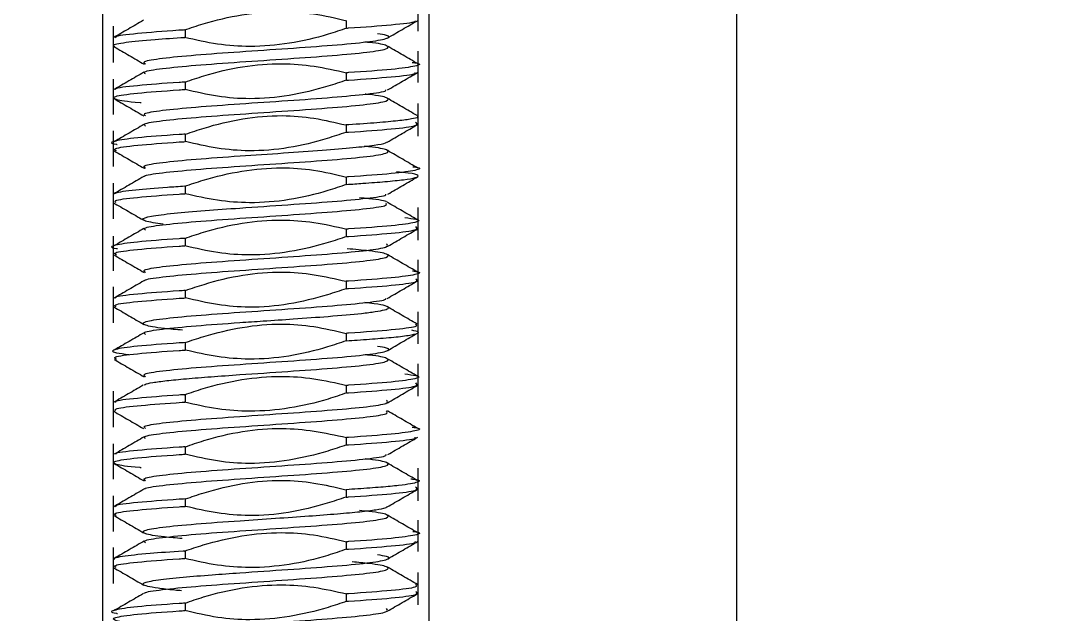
# Model space of a CAD drawing. Header units: millimetres. Extents: x 2 to 1187, y 2 to 839.
# Drawn here: x 168.01 to 170.488, y 436.486 to 437.91 of the extents above; entities that cross this region are included whole.
import ezdxf

# ---------------------------------------------------------------- set-up
doc = ezdxf.new("R2010")
doc.units = ezdxf.units.MM

msp = doc.modelspace()

# ---------------------------------------------------------------- hatches: boundary and pattern name
h = msp.add_hatch()
h.set_pattern_fill('ANSI31', color=256, scale=0.3)
h.paths.add_polyline_path([(600.3858, 723.2245), (600.3858, 724.6149), (599.1608, 724.6149, 0.414214), (598.8858, 724.3399), (598.8858, 719.8899, 0.414214), (599.1608, 719.6149), (600.3858, 719.6149), (600.3858, 721.0053, -0.444966)])
h.paths.add_polyline_path([(648.8858, 724.3399, 0.414214), (648.6108, 724.6149), (647.8858, 724.6149), (647.3858, 724.6149), (647.3858, 723.2245, -0.444966), (647.3858, 721.0053), (647.3858, 719.6149), (648.6108, 719.6149, 0.414214), (648.8858, 719.8899)])
h.paths.add_polyline_path([(648.8858, 681.5899, 0.414214), (648.6108, 681.8649), (647.3858, 681.8649), (647.3858, 680.4745, -0.444966), (647.3858, 678.2553), (647.3858, 676.8649), (648.6108, 676.8649, 0.414214), (648.8858, 677.1399)])
h.paths.add_polyline_path([(600.3858, 678.2553, -0.444966), (600.3858, 680.4745), (600.3858, 681.8649), (599.1608, 681.8649, 0.414214), (598.8858, 681.5899), (598.8858, 677.1399, 0.414214), (599.1608, 676.8649), (600.1358, 676.8649), (600.3858, 676.8649)])
h.paths.add_polyline_path([(204.0979, 197.9237, 0.414214), (203.8229, 198.1987), (203.0979, 198.1987), (202.5979, 198.1987), (202.5979, 196.8084, -0.212442), (203.0916, 195.6987, -0.212442), (202.5979, 194.5891), (202.5979, 193.1987), (203.8229, 193.1987, 0.414214), (204.0979, 193.4737)])
h.paths.add_polyline_path([(155.5979, 198.1987), (154.3729, 198.1987, 0.414214), (154.0979, 197.9237), (154.0979, 193.4737, 0.414214), (154.3729, 193.1987), (155.5979, 193.1987), (155.5979, 194.5891, -0.212442), (155.1041, 195.6987, -0.212442), (155.5979, 196.8084)])
h.paths.add_polyline_path([(155.5979, 154.0584), (155.5979, 155.4487), (154.3729, 155.4487, 0.414214), (154.0979, 155.1737), (154.0979, 150.7237, 0.414214), (154.3729, 150.4487), (155.3479, 150.4487), (155.5979, 150.4487), (155.5979, 151.8391, -0.444966)])
h.paths.add_polyline_path([(204.0979, 155.1737, 0.414214), (203.8229, 155.4487), (202.5979, 155.4487), (202.5979, 154.0584, -0.212442), (203.0916, 152.9487, -0.212442), (202.5979, 151.8391), (202.5979, 150.4487), (203.8229, 150.4487, 0.414214), (204.0979, 150.7237)])
h = msp.add_hatch()
h.set_pattern_fill('ANSI31', color=256, scale=0.3, angle=90)
h.paths.add_polyline_path([(159.0979, 197.9237, 0.414214), (158.8229, 198.1987), (157.5979, 198.1987), (157.5979, 196.8084, -0.212442), (158.0916, 195.6987, -0.212442), (157.5979, 194.5891), (157.5979, 193.1987), (158.8229, 193.1987, 0.414214), (159.0979, 193.4737)])
h.paths.add_polyline_path([(200.5979, 196.8084), (200.5979, 198.1987), (199.3729, 198.1987, 0.414214), (199.0979, 197.9237), (199.0979, 193.4737, 0.414214), (199.3729, 193.1987), (200.3479, 193.1987), (200.5979, 193.1987), (200.5979, 194.5891, -0.444966)])
h.paths.add_polyline_path([(157.5979, 154.0584), (157.5979, 155.4487), (158.8229, 155.4487), (159.0979, 155.4487), (159.0979, 150.4487), (158.8229, 150.4487), (157.5979, 150.4487), (157.5979, 151.8391, 0.444966)])
h.paths.add_polyline_path([(200.5979, 154.0584), (200.5979, 155.4487), (199.3729, 155.4487, 0.414214), (199.0979, 155.1737), (199.0979, 150.7237, 0.414214), (199.3729, 150.4487), (200.5979, 150.4487), (200.5979, 151.8391, -0.444966)])
h.paths.add_polyline_path([(603.8858, 724.3399, 0.414214), (603.6108, 724.6149), (602.3858, 724.6149), (602.3858, 723.2245, -0.444966), (602.3858, 721.0053), (602.3858, 719.6149), (603.6108, 719.6149, 0.414214), (603.8858, 719.8899)])
h.paths.add_polyline_path([(645.3858, 724.6149), (644.1608, 724.6149, 0.414214), (643.8858, 724.3399), (643.8858, 719.8899, 0.414214), (644.1608, 719.6149), (645.1358, 719.6149), (645.3858, 719.6149), (645.3858, 721.0053, -0.444966), (645.3858, 723.2245)])
h.paths.add_polyline_path([(645.3858, 680.4745), (645.3858, 681.8649), (644.1608, 681.8649, 0.414214), (643.8858, 681.5899), (643.8858, 677.1399, 0.414214), (644.1608, 676.8649), (645.3858, 676.8649), (645.3858, 678.2553, -0.444966)])
h.paths.add_polyline_path([(603.8858, 681.5899, 0.414214), (603.6108, 681.8649), (602.6358, 681.8649), (602.3858, 681.8649), (602.3858, 680.4745, -0.444966), (602.3858, 678.2553), (602.3858, 676.8649), (603.6108, 676.8649, 0.414214), (603.8858, 677.1399)])

# ---------------------------------------------------------------- linework, layer by layer
at = {"color": 7, "linetype": 'Continuous', "lineweight": 25}
for p, q in [((168.206, 440.6203), (168.206, 435.3766)), ((168.9898, 435.3766), (168.9898, 440.6203)), ((169.728, 435.3766), (169.728, 440.6266)), ((168.9638, 437.8852), (168.9638, 437.9621)), ((168.7914, 437.8925), (168.7914, 437.9104)), ((168.232, 437.8969), (168.232, 437.8102)), ((168.4044, 437.8882), (168.4044, 437.8704)), ((168.9638, 437.762), (168.9638, 437.8371)), ((168.7914, 437.7676), (168.7914, 437.7854)), ((168.232, 437.7699), (168.232, 437.6852)), ((168.4044, 437.7632), (168.4044, 437.7454)), ((168.9638, 437.6335), (168.9638, 437.7121)), ((168.7914, 437.6426), (168.7914, 437.6604)), ((168.232, 437.6459), (168.232, 437.5603)), ((168.4044, 437.6382), (168.4044, 437.6203)), ((168.7914, 437.5176), (168.7914, 437.5354)), ((168.232, 437.5209), (168.232, 437.4353)), ((168.4044, 437.5132), (168.4044, 437.4954)), ((168.9638, 437.3841), (168.9638, 437.4621)), ((168.7914, 437.3926), (168.7914, 437.4104)), ((168.232, 437.3936), (168.232, 437.3103)), ((168.4044, 437.3882), (168.4044, 437.3704)), ((168.9638, 437.2606), (168.9638, 437.3371)), ((168.7914, 437.2676), (168.7914, 437.2854)), ((168.232, 437.2723), (168.232, 437.1853)), ((168.4044, 437.2632), (168.4044, 437.2454)), ((168.9638, 437.1352), (168.9638, 437.2121)), ((168.7914, 437.1426), (168.7914, 437.1604)), ((168.4044, 437.1382), (168.4044, 437.1204)), ((168.9638, 437.0097), (168.9638, 437.0871)), ((168.232, 437.0214), (168.232, 436.9353)), ((168.4044, 437.0132), (168.4044, 436.9954)), ((168.7914, 437.0176), (168.7914, 437.0354)), ((168.232, 436.8953), (168.232, 436.8103)), ((168.4044, 436.8882), (168.4044, 436.8704)), ((168.7914, 436.8926), (168.7914, 436.9104)), ((168.9638, 436.7585), (168.9638, 436.8371)), ((168.232, 436.7705), (168.232, 436.6853)), ((168.7914, 436.7676), (168.7914, 436.7854)), ((168.4044, 436.7632), (168.4044, 436.7453)), ((168.9638, 436.6373), (168.9638, 436.7121)), ((168.232, 436.6464), (168.232, 436.5602)), ((168.7914, 436.6424), (168.7914, 436.6604)), ((168.4044, 436.6382), (168.4044, 436.6204)), ((168.9638, 436.5095), (168.9638, 436.5871)), ((168.7914, 436.5176), (168.7914, 436.5354)), ((168.4044, 436.5132), (168.4044, 436.4954))]:
    msp.add_line(p, q, dxfattribs=at)
at = {"color": 7, "linetype": 'Continuous', "lineweight": 18}
msp.add_circle((179.0979, 455.6266), 42.7508, dxfattribs=at)
at = {"color": 7, "linetype": 'Continuous', "lineweight": 25}
msp.add_arc((179.0979, 455.6266), 56.25, 154.83497, 352.33774, dxfattribs=at)
for points, knots in [([(168.4033, 437.8882), (168.4181, 437.8932), (168.4929, 437.9186), (168.5981, 437.9365), (168.7145, 437.9285), (168.766, 437.9166), (168.7924, 437.9104)], [0, 0, 0, 0, 0.118931, 0.598991, 0.795051, 1, 1, 1, 1]), ([(168.3045, 437.9113), (168.2925, 437.9043), (168.2685, 437.8904), (168.2445, 437.8765), (168.2324, 437.8695)], [0, 0, 0, 0, 0.499732, 1, 1, 1, 1]), ([(168.7917, 437.8926), (168.7933, 437.8927), (168.8351, 437.8953), (168.9038, 437.9007), (168.9574, 437.9065), (168.9563, 437.9097), (168.9561, 437.9104)], [0, 0, 0, 0, 0.016654, 0.455239, 0.893824, 1, 1, 1, 1]), ([(168.8899, 437.8687), (168.9019, 437.8756), (168.9259, 437.8896), (168.9499, 437.9035), (168.9619, 437.9104)], [0, 0, 0, 0, 0.499752, 1, 1, 1, 1]), ([(168.404, 437.8882), (168.3992, 437.8879), (168.3545, 437.885), (168.2853, 437.8794), (168.2347, 437.8735), (168.2379, 437.8702), (168.2386, 437.8695)], [0, 0, 0, 0, 0.049782, 0.469157, 0.888531, 1, 1, 1, 1]), ([(168.3098, 437.8061), (168.3068, 437.8082), (168.3004, 437.813), (168.3449, 437.8204), (168.4259, 437.8282), (168.5343, 437.836), (168.6522, 437.8439), (168.7617, 437.8517), (168.8468, 437.8595), (168.8919, 437.8673), (168.8988, 437.8738), (168.8745, 437.8777), (168.8664, 437.879)], [0, 0, 0, 0, 0.088786, 0.195976, 0.303166, 0.410357, 0.517566, 0.624774, 0.731982, 0.83919, 0.946397, 1, 1, 1, 1]), ([(168.7923, 437.8926), (168.7774, 437.8875), (168.7027, 437.8619), (168.5974, 437.8442), (168.4811, 437.8525), (168.4296, 437.8643), (168.4032, 437.8703)], [0, 0, 0, 0, 0.118957, 0.599322, 0.795141, 1, 1, 1, 1]), ([(168.236, 437.8478), (168.234, 437.8489), (168.2276, 437.8524), (168.255, 437.8583), (168.3203, 437.8648), (168.3791, 437.8687), (168.404, 437.8704)], [0, 0, 0, 0, 0.143041, 0.474327, 0.778427, 1, 1, 1, 1]), ([(168.3095, 437.7826), (168.3073, 437.7843), (168.3019, 437.7887), (168.3453, 437.7957), (168.426, 437.8035), (168.5345, 437.8113), (168.6523, 437.8192), (168.7619, 437.827), (168.8463, 437.8348), (168.8938, 437.8426), (168.8929, 437.8504), (168.8695, 437.8559), (168.8391, 437.8588), (168.836, 437.8591)], [0, 0, 0, 0, 0.0697876, 0.1718288, 0.27387, 0.3759111, 0.4779523, 0.5799934, 0.6820346, 0.7840757, 0.8861169, 0.9881581, 1, 1, 1, 1]), ([(168.2345, 437.8477), (168.2465, 437.8408), (168.2705, 437.8269), (168.2944, 437.813), (168.3064, 437.8061)], [0, 0, 0, 0, 0.500217, 1, 1, 1, 1]), ([(168.9634, 437.8068), (168.9514, 437.8137), (168.9275, 437.8276), (168.9036, 437.8415), (168.8916, 437.8485)], [0, 0, 0, 0, 0.50016, 1, 1, 1, 1]), ([(168.405, 437.7632), (168.4198, 437.7683), (168.4945, 437.794), (168.5998, 437.8122), (168.7151, 437.8027), (168.7658, 437.7912), (168.7915, 437.7854)], [0, 0, 0, 0, 0.119699, 0.603352, 0.798981, 1, 1, 1, 1]), ([(168.9497, 437.8104), (168.9526, 437.81), (168.974, 437.807), (168.9617, 437.8013), (168.9077, 437.7935), (168.835, 437.7882), (168.7931, 437.7855), (168.7915, 437.7854)], [0, 0, 0, 0, 0.048428, 0.361296, 0.674165, 0.987033, 1, 1, 1, 1]), ([(168.3054, 437.7866), (168.2935, 437.7796), (168.2696, 437.7658), (168.2457, 437.7519), (168.2338, 437.745)], [0, 0, 0, 0, 0.499883, 1, 1, 1, 1]), ([(168.7915, 437.7676), (168.7932, 437.7677), (168.8351, 437.7704), (168.9041, 437.7757), (168.9582, 437.7817), (168.9567, 437.7851), (168.9563, 437.786)], [0, 0, 0, 0, 0.017267, 0.442315, 0.867363, 1, 1, 1, 1]), ([(168.8905, 437.7443), (168.9024, 437.7513), (168.9263, 437.7651), (168.9503, 437.779), (168.9622, 437.7859)], [0, 0, 0, 0, 0.499801, 1, 1, 1, 1]), ([(168.4046, 437.7632), (168.3997, 437.7629), (168.3548, 437.76), (168.2858, 437.7545), (168.2354, 437.7487), (168.238, 437.7455), (168.2385, 437.745)], [0, 0, 0, 0, 0.052096, 0.480102, 0.908108, 1, 1, 1, 1]), ([(168.7917, 437.7676), (168.7769, 437.7626), (168.7021, 437.7377), (168.5972, 437.7185), (168.4815, 437.7272), (168.4306, 437.7393), (168.4048, 437.7454)], [0, 0, 0, 0, 0.11956, 0.601817, 0.798062, 1, 1, 1, 1]), ([(168.2989, 437.713), (168.2981, 437.7131), (168.2632, 437.7158), (168.2339, 437.721), (168.2278, 437.7288), (168.2829, 437.7366), (168.3548, 437.7422), (168.3997, 437.7451), (168.4045, 437.7454)], [0, 0, 0, 0, 0.005026, 0.246438, 0.48785, 0.729261, 0.970673, 1, 1, 1, 1]), ([(168.3095, 437.6821), (168.3072, 437.6839), (168.3017, 437.6883), (168.3452, 437.6954), (168.426, 437.7032), (168.5346, 437.711), (168.6521, 437.7188), (168.7624, 437.7266), (168.8443, 437.7345), (168.8875, 437.7404), (168.8864, 437.7437), (168.8862, 437.7444)], [0, 0, 0, 0, 0.088777, 0.214126, 0.339475, 0.464824, 0.590173, 0.715523, 0.840872, 0.966221, 1, 1, 1, 1]), ([(168.3094, 437.6577), (168.3073, 437.6594), (168.3021, 437.6637), (168.3454, 437.6707), (168.4262, 437.6785), (168.5348, 437.6863), (168.6525, 437.6942), (168.7622, 437.702), (168.8465, 437.7098), (168.8939, 437.7176), (168.8928, 437.7254), (168.8695, 437.7309), (168.8393, 437.7338), (168.8363, 437.7341)], [0, 0, 0, 0, 0.067954, 0.170285, 0.272616, 0.374948, 0.477266, 0.579584, 0.681902, 0.78422, 0.886537, 0.988854, 1, 1, 1, 1]), ([(168.2336, 437.7237), (168.2455, 437.7167), (168.2695, 437.7029), (168.2934, 437.6889), (168.3054, 437.682)], [0, 0, 0, 0, 0.5002805, 1, 1, 1, 1]), ([(168.961, 437.6828), (168.9491, 437.6897), (168.9252, 437.7036), (168.9013, 437.7175), (168.8893, 437.7245)], [0, 0, 0, 0, 0.500215, 1, 1, 1, 1]), ([(168.4053, 437.6383), (168.4201, 437.6432), (168.4949, 437.6683), (168.5997, 437.6879), (168.7146, 437.6779), (168.7649, 437.6662), (168.7903, 437.6603)], [0, 0, 0, 0, 0.1201288, 0.604897, 0.8004745, 1, 1, 1, 1]), ([(168.9615, 437.6827), (168.9628, 437.6814), (168.9655, 437.6787), (168.9496, 437.6745), (168.9172, 437.6701), (168.8664, 437.6655), (168.8199, 437.6622), (168.793, 437.6605), (168.791, 437.6603)], [0, 0, 0, 0, 0.178293, 0.366014, 0.562666, 0.768246, 0.982747, 1, 1, 1, 1]), ([(168.3059, 437.6616), (168.2939, 437.6546), (168.27, 437.6407), (168.2461, 437.6268), (168.2341, 437.6198)], [0, 0, 0, 0, 0.499693, 1, 1, 1, 1]), ([(168.791, 437.6426), (168.7929, 437.6427), (168.8351, 437.6454), (168.9063, 437.6508), (168.9675, 437.6586), (168.961, 437.6638), (168.9577, 437.6664)], [0, 0, 0, 0, 0.015629, 0.343753, 0.671877, 1, 1, 1, 1]), ([(168.8896, 437.619), (168.9016, 437.626), (168.9255, 437.6399), (168.9494, 437.6538), (168.9614, 437.6608)], [0, 0, 0, 0, 0.499722, 1, 1, 1, 1]), ([(168.4047, 437.6382), (168.3999, 437.6379), (168.3551, 437.635), (168.2817, 437.6295), (168.2326, 437.6217), (168.2215, 437.6164), (168.241, 437.6137), (168.2415, 437.6137)], [0, 0, 0, 0, 0.038244, 0.356221, 0.674198, 0.992175, 1, 1, 1, 1]), ([(168.7903, 437.6425), (168.7754, 437.6375), (168.7007, 437.6122), (168.5958, 437.593), (168.4809, 437.6031), (168.4307, 437.6146), (168.4054, 437.6204)], [0, 0, 0, 0, 0.12017, 0.605334, 0.800881, 1, 1, 1, 1]), ([(168.2396, 437.5979), (168.2365, 437.5998), (168.2292, 437.6044), (168.284, 437.6116), (168.355, 437.6172), (168.3999, 437.6201), (168.4047, 437.6204)], [0, 0, 0, 0, 0.263527, 0.6107573, 0.9579883, 1, 1, 1, 1]), ([(168.3097, 437.5562), (168.3069, 437.5584), (168.3007, 437.5631), (168.3452, 437.5704), (168.4263, 437.5782), (168.5314, 437.5858), (168.6391, 437.5929), (168.734, 437.5996), (168.8093, 437.6058), (168.8596, 437.6116), (168.8852, 437.616), (168.8875, 437.6185), (168.8881, 437.6191)], [0, 0, 0, 0, 0.100811, 0.224892, 0.348973, 0.473042, 0.585371, 0.691066, 0.790116, 0.88251, 0.968238, 1, 1, 1, 1]), ([(168.3086, 437.5365), (168.3083, 437.537), (168.3064, 437.54), (168.3467, 437.5457), (168.4255, 437.5535), (168.5346, 437.5614), (168.6522, 437.5691), (168.7619, 437.5768), (168.8464, 437.5846), (168.8938, 437.5924), (168.893, 437.6002), (168.8691, 437.6058), (168.8383, 437.6088), (168.8348, 437.6091)], [0, 0, 0, 0, 0.018468, 0.125984, 0.2335, 0.341017, 0.448525, 0.556047, 0.66357, 0.771095, 0.878621, 0.986148, 1, 1, 1, 1]), ([(168.2346, 437.5979), (168.2466, 437.591), (168.2705, 437.5771), (168.2944, 437.5632), (168.3063, 437.5563)], [0, 0, 0, 0, 0.500179, 1, 1, 1, 1]), ([(168.9626, 437.557), (168.9506, 437.5639), (168.9267, 437.5778), (168.9027, 437.5917), (168.8908, 437.5987)], [0, 0, 0, 0, 0.500273, 1, 1, 1, 1]), ([(168.4035, 437.5132), (168.4183, 437.5182), (168.4931, 437.5432), (168.5982, 437.5618), (168.7142, 437.5537), (168.7655, 437.5416), (168.7916, 437.5354)], [0, 0, 0, 0, 0.119202, 0.600079, 0.796406, 1, 1, 1, 1]), ([(168.9507, 437.5602), (168.9532, 437.5599), (168.9742, 437.557), (168.9617, 437.5514), (168.9079, 437.5436), (168.8351, 437.5382), (168.7932, 437.5355), (168.7915, 437.5354)], [0, 0, 0, 0, 0.042091, 0.357006, 0.671922, 0.986838, 1, 1, 1, 1]), ([(168.3052, 437.5366), (168.2932, 437.5296), (168.2693, 437.5157), (168.2454, 437.5019), (168.2334, 437.4949)], [0, 0, 0, 0, 0.499822, 1, 1, 1, 1]), ([(168.7914, 437.5176), (168.8049, 437.5185), (168.8393, 437.5208), (168.8879, 437.5246), (168.9324, 437.5291), (168.9615, 437.534), (168.9666, 437.5394), (168.951, 437.5441), (168.9219, 437.5471), (168.9117, 437.5481)], [0, 0, 0, 0, 0.087633, 0.222701, 0.371349, 0.533561, 0.709319, 0.898604, 1, 1, 1, 1]), ([(168.8909, 437.4943), (168.9028, 437.5013), (168.9267, 437.5151), (168.9506, 437.529), (168.9625, 437.5359)], [0, 0, 0, 0, 0.499897, 1, 1, 1, 1]), ([(168.404, 437.5132), (168.3897, 437.5122), (168.3434, 437.5092), (168.2782, 437.5037), (168.2394, 437.4985), (168.2361, 437.4955), (168.2355, 437.4949)], [0, 0, 0, 0, 0.155229, 0.502278, 0.902623, 1, 1, 1, 1]), ([(168.7914, 437.5176), (168.7766, 437.5125), (168.7019, 437.4867), (168.5966, 437.469), (168.4808, 437.4779), (168.4296, 437.4895), (168.4036, 437.4954)], [0, 0, 0, 0, 0.119328, 0.601494, 0.79705, 1, 1, 1, 1]), ([(168.2394, 437.474), (168.237, 437.4756), (168.2308, 437.4798), (168.2841, 437.4866), (168.3546, 437.4922), (168.3994, 437.4951), (168.4041, 437.4954)], [0, 0, 0, 0, 0.2266669, 0.5917348, 0.9568032, 1, 1, 1, 1]), ([(168.352, 437.4225), (168.3435, 437.4236), (168.3242, 437.426), (168.3081, 437.4298), (168.2995, 437.435), (168.3166, 437.4412), (168.372, 437.4483), (168.4484, 437.4548), (168.5433, 437.4616), (168.6522, 437.4689), (168.7625, 437.4767), (168.8443, 437.4845), (168.8875, 437.4904), (168.8865, 437.4937), (168.8862, 437.4944)], [0, 0, 0, 0, 0.045516, 0.102758, 0.158225, 0.263361, 0.361483, 0.452576, 0.536624, 0.645251, 0.753891, 0.862531, 0.97117, 1, 1, 1, 1]), ([(168.8874, 437.4748), (168.8875, 437.475), (168.8886, 437.4778), (168.8657, 437.4813), (168.8306, 437.4847), (168.8229, 437.4854)], [0, 0, 0, 0, 0.05823, 0.794063, 1, 1, 1, 1]), ([(168.2321, 437.474), (168.2441, 437.4671), (168.2681, 437.4532), (168.292, 437.4393), (168.304, 437.4323)], [0, 0, 0, 0, 0.5001856, 1, 1, 1, 1]), ([(168.3094, 437.4079), (168.3074, 437.4096), (168.3023, 437.4138), (168.3453, 437.4207), (168.4259, 437.4285), (168.5345, 437.4363), (168.6521, 437.4442), (168.7621, 437.452), (168.845, 437.4598), (168.8902, 437.4664), (168.8876, 437.4704), (168.8867, 437.4718)], [0, 0, 0, 0, 0.077887, 0.200174, 0.322462, 0.444749, 0.567036, 0.689324, 0.811611, 0.933899, 1, 1, 1, 1]), ([(168.9614, 437.4331), (168.9494, 437.44), (168.9254, 437.4539), (168.9015, 437.4678), (168.8895, 437.4747)], [0, 0, 0, 0, 0.500208, 1, 1, 1, 1]), ([(168.9316, 437.4381), (168.9416, 437.4368), (168.9718, 437.4329), (168.9631, 437.4263), (168.9073, 437.4185), (168.8351, 437.4132), (168.7933, 437.4105), (168.7918, 437.4104)], [0, 0, 0, 0, 0.141317, 0.423951, 0.706585, 0.989219, 1, 1, 1, 1]), ([(168.3058, 437.412), (168.2939, 437.4051), (168.2699, 437.3911), (168.2459, 437.3772), (168.2339, 437.3703)], [0, 0, 0, 0, 0.499771, 1, 1, 1, 1]), ([(168.4041, 437.3882), (168.4189, 437.3933), (168.4936, 437.419), (168.599, 437.4367), (168.7149, 437.428), (168.7662, 437.4164), (168.7924, 437.4104)], [0, 0, 0, 0, 0.119191, 0.600759, 0.796333, 1, 1, 1, 1]), ([(168.7918, 437.3926), (168.7933, 437.3927), (168.8351, 437.3954), (168.9061, 437.4007), (168.9674, 437.4085), (168.961, 437.4137), (168.9578, 437.4163)], [0, 0, 0, 0, 0.012433, 0.341622, 0.670811, 1, 1, 1, 1]), ([(168.891, 437.3694), (168.903, 437.3764), (168.927, 437.3903), (168.9511, 437.4042), (168.9631, 437.4112)], [0, 0, 0, 0, 0.499686, 1, 1, 1, 1]), ([(168.4043, 437.3882), (168.3995, 437.3879), (168.3547, 437.385), (168.2815, 437.3795), (168.2325, 437.3717), (168.2216, 437.3664), (168.2414, 437.3637), (168.242, 437.3636)], [0, 0, 0, 0, 0.038149, 0.355416, 0.672682, 0.989949, 1, 1, 1, 1]), ([(168.7925, 437.3926), (168.7776, 437.3876), (168.7028, 437.3625), (168.5977, 437.3441), (168.4815, 437.3521), (168.4301, 437.3642), (168.4039, 437.3703)], [0, 0, 0, 0, 0.119085, 0.599546, 0.795851, 1, 1, 1, 1]), ([(168.2396, 437.348), (168.2366, 437.35), (168.2294, 437.3545), (168.2838, 437.3616), (168.3546, 437.3672), (168.3994, 437.3701), (168.4042, 437.3704)], [0, 0, 0, 0, 0.2587229, 0.6084062, 0.9580894, 1, 1, 1, 1]), ([(168.3097, 437.3064), (168.3069, 437.3084), (168.3008, 437.3131), (168.345, 437.3204), (168.4259, 437.3282), (168.5344, 437.336), (168.6521, 437.3438), (168.7619, 437.3516), (168.8459, 437.3595), (168.8952, 437.3673), (168.8901, 437.3725), (168.8875, 437.3751)], [0, 0, 0, 0, 0.090373, 0.204077, 0.31778, 0.431483, 0.545187, 0.65889, 0.772593, 0.886297, 1, 1, 1, 1]), ([(168.3087, 437.2863), (168.3083, 437.2868), (168.3062, 437.29), (168.3467, 437.2957), (168.4258, 437.3035), (168.5348, 437.3113), (168.6524, 437.3192), (168.762, 437.327), (168.8465, 437.3348), (168.8935, 437.3426), (168.8943, 437.3504), (168.8592, 437.3573), (168.8119, 437.3616), (168.7933, 437.3633)], [0, 0, 0, 0, 0.021371, 0.122801, 0.224232, 0.325663, 0.427094, 0.528524, 0.629955, 0.731386, 0.832817, 0.934247, 1, 1, 1, 1]), ([(168.2344, 437.348), (168.2464, 437.3411), (168.2704, 437.3272), (168.2943, 437.3133), (168.3063, 437.3063)], [0, 0, 0, 0, 0.500294, 1, 1, 1, 1]), ([(168.9624, 437.3071), (168.9504, 437.3141), (168.9265, 437.328), (168.9026, 437.3419), (168.8906, 437.3489)], [0, 0, 0, 0, 0.500221, 1, 1, 1, 1]), ([(168.9499, 437.3103), (168.9527, 437.3099), (168.9741, 437.3069), (168.9617, 437.3013), (168.9079, 437.2935), (168.8351, 437.2882), (168.793, 437.2855), (168.7911, 437.2854)], [0, 0, 0, 0, 0.046645, 0.359657, 0.672669, 0.985681, 1, 1, 1, 1]), ([(168.3053, 437.2863), (168.2934, 437.2793), (168.2695, 437.2654), (168.2457, 437.2516), (168.2337, 437.2446)], [0, 0, 0, 0, 0.499834, 1, 1, 1, 1]), ([(168.4055, 437.2633), (168.4203, 437.2683), (168.4951, 437.2937), (168.6001, 437.3127), (168.7149, 437.3026), (168.7652, 437.2911), (168.7906, 437.2853)], [0, 0, 0, 0, 0.12013, 0.605232, 0.800828, 1, 1, 1, 1]), ([(168.7912, 437.2675), (168.793, 437.2677), (168.8351, 437.2704), (168.9062, 437.2757), (168.9674, 437.2835), (168.961, 437.2887), (168.9578, 437.2913)], [0, 0, 0, 0, 0.014806, 0.343204, 0.671602, 1, 1, 1, 1]), ([(168.8895, 437.244), (168.9014, 437.2509), (168.9253, 437.2648), (168.9492, 437.2787), (168.9611, 437.2856)], [0, 0, 0, 0, 0.499821, 1, 1, 1, 1]), ([(168.4048, 437.2632), (168.3999, 437.2629), (168.3549, 437.26), (168.2857, 437.2545), (168.235, 437.2486), (168.238, 437.2453), (168.2386, 437.2446)], [0, 0, 0, 0, 0.051282, 0.4713476, 0.8914132, 1, 1, 1, 1]), ([(168.7907, 437.2675), (168.7759, 437.2625), (168.701, 437.2375), (168.5963, 437.2179), (168.4813, 437.2277), (168.4309, 437.2395), (168.4055, 437.2454)], [0, 0, 0, 0, 0.1200596, 0.604472, 0.8001624, 1, 1, 1, 1]), ([(168.2394, 437.2236), (168.2368, 437.2254), (168.2303, 437.2297), (168.2842, 437.2366), (168.3549, 437.2422), (168.3999, 437.2451), (168.4048, 437.2454)], [0, 0, 0, 0, 0.239153, 0.597681, 0.956209, 1, 1, 1, 1]), ([(168.398, 437.1679), (168.3829, 437.1693), (168.3387, 437.1732), (168.3035, 437.1798), (168.3005, 437.1876), (168.3444, 437.1954), (168.4264, 437.2032), (168.5346, 437.211), (168.6523, 437.2188), (168.7626, 437.2266), (168.8442, 437.2345), (168.887, 437.2402), (168.8863, 437.2434), (168.8862, 437.244)], [0, 0, 0, 0, 0.053024, 0.155749, 0.258475, 0.361201, 0.463927, 0.566653, 0.669379, 0.772105, 0.874831, 0.977556, 1, 1, 1, 1]), ([(168.2337, 437.2237), (168.2457, 437.2167), (168.2696, 437.2028), (168.2935, 437.1889), (168.3054, 437.182)], [0, 0, 0, 0, 0.500198, 1, 1, 1, 1]), ([(168.3094, 437.1578), (168.3074, 437.1595), (168.3023, 437.1638), (168.3454, 437.1707), (168.426, 437.1785), (168.5162, 437.185), (168.5972, 437.1905), (168.6704, 437.1954), (168.755, 437.2015), (168.821, 437.2073), (168.8629, 437.2125), (168.8857, 437.2169), (168.8953, 437.2215), (168.887, 437.2264), (168.8672, 437.2306), (168.8436, 437.2332), (168.8359, 437.2341)], [0, 0, 0, 0, 0.066119, 0.16845, 0.270781, 0.373055, 0.422806, 0.487655, 0.567548, 0.662417, 0.715717, 0.772794, 0.833643, 0.898263, 0.966649, 1, 1, 1, 1]), ([(168.961, 437.1827), (168.9491, 437.1897), (168.9252, 437.2035), (168.9013, 437.2174), (168.8894, 437.2244)], [0, 0, 0, 0, 0.500202, 1, 1, 1, 1]), ([(168.306, 437.1618), (168.294, 437.1548), (168.2701, 437.1409), (168.2461, 437.127), (168.2341, 437.12)], [0, 0, 0, 0, 0.499684, 1, 1, 1, 1]), ([(168.4043, 437.1382), (168.4192, 437.1432), (168.494, 437.1681), (168.5989, 437.1875), (168.7143, 437.1784), (168.7651, 437.1664), (168.7907, 437.1604)], [0, 0, 0, 0, 0.119704, 0.60255, 0.798709, 1, 1, 1, 1]), ([(168.7911, 437.1425), (168.8001, 437.1431), (168.8302, 437.1451), (168.8772, 437.1486), (168.9255, 437.1531), (168.9578, 437.1582), (168.9695, 437.1631), (168.9551, 437.1664), (168.9487, 437.1678)], [0, 0, 0, 0, 0.0695272, 0.2328888, 0.4137648, 0.6121329, 0.8279681, 1, 1, 1, 1]), ([(168.9573, 437.1827), (168.9597, 437.1806), (168.9649, 437.1759), (168.906, 437.1686), (168.8351, 437.1632), (168.793, 437.1605), (168.7912, 437.1604)], [0, 0, 0, 0, 0.2846794, 0.634344, 0.9840089, 1, 1, 1, 1]), ([(168.8902, 437.1192), (168.9022, 437.1261), (168.9261, 437.1401), (168.9501, 437.154), (168.962, 437.1609)], [0, 0, 0, 0, 0.499761, 1, 1, 1, 1]), ([(168.4043, 437.1382), (168.3996, 437.1379), (168.3548, 437.135), (168.2822, 437.1295), (168.2303, 437.1217), (168.2257, 437.1151), (168.2584, 437.1112), (168.2696, 437.1098)], [0, 0, 0, 0, 0.032709, 0.30754, 0.582371, 0.857204, 1, 1, 1, 1]), ([(168.7906, 437.1425), (168.7758, 437.1375), (168.7011, 437.1118), (168.5959, 437.0935), (168.4807, 437.1032), (168.4301, 437.1146), (168.4045, 437.1204)], [0, 0, 0, 0, 0.1198364, 0.6039947, 0.7996589, 1, 1, 1, 1]), ([(168.2397, 437.0978), (168.2364, 437.0998), (168.229, 437.1044), (168.2838, 437.1116), (168.3548, 437.1171), (168.3996, 437.12), (168.4044, 437.1204)], [0, 0, 0, 0, 0.266449, 0.612533, 0.958618, 1, 1, 1, 1]), ([(168.3097, 437.0563), (168.3068, 437.0584), (168.3005, 437.0632), (168.3451, 437.0705), (168.4262, 437.0783), (168.5347, 437.086), (168.6525, 437.0938), (168.762, 437.1016), (168.847, 437.1095), (168.8919, 437.1173), (168.8988, 437.1238), (168.8744, 437.1277), (168.8662, 437.129)], [0, 0, 0, 0, 0.088793, 0.196004, 0.303214, 0.410408, 0.517606, 0.624805, 0.732004, 0.839202, 0.946401, 1, 1, 1, 1]), ([(168.2343, 437.0978), (168.2463, 437.0909), (168.2702, 437.077), (168.2942, 437.0631), (168.3062, 437.0561)], [0, 0, 0, 0, 0.500211, 1, 1, 1, 1]), ([(168.3061, 437.0359), (168.3065, 437.0366), (168.308, 437.0388), (168.3257, 437.0424), (168.3586, 437.047), (168.4063, 437.0516), (168.4661, 437.0564), (168.5484, 437.0623), (168.6521, 437.0691), (168.7617, 437.0769), (168.8462, 437.0848), (168.8938, 437.0926), (168.8929, 437.1004), (168.8696, 437.1059), (168.8393, 437.1088), (168.8363, 437.1091)], [0, 0, 0, 0, 0.028486, 0.088687, 0.15079, 0.214794, 0.280697, 0.348501, 0.455072, 0.561662, 0.668252, 0.774842, 0.881432, 0.988022, 1, 1, 1, 1]), ([(168.9632, 437.0569), (168.9512, 437.0639), (168.9272, 437.0778), (168.9032, 437.0917), (168.8912, 437.0987)], [0, 0, 0, 0, 0.500305, 1, 1, 1, 1]), ([(168.9315, 437.0631), (168.9416, 437.0618), (168.9718, 437.0579), (168.9632, 437.0514), (168.9073, 437.0436), (168.8351, 437.0383), (168.7933, 437.0356), (168.7918, 437.0355)], [0, 0, 0, 0, 0.141339, 0.424018, 0.706698, 0.989379, 1, 1, 1, 1]), ([(168.3041, 437.036), (168.2921, 437.0291), (168.2682, 437.0152), (168.2442, 437.0013), (168.2322, 436.9944)], [0, 0, 0, 0, 0.49983, 1, 1, 1, 1]), ([(168.4034, 437.0132), (168.4182, 437.0182), (168.4929, 437.0437), (168.5982, 437.0615), (168.7145, 437.0534), (168.7661, 437.0415), (168.7925, 437.0354)], [0, 0, 0, 0, 0.118929, 0.59905, 0.795025, 1, 1, 1, 1]), ([(168.7918, 437.0176), (168.7933, 437.0177), (168.835, 437.0204), (168.9061, 437.0257), (168.9674, 437.0335), (168.961, 437.0387), (168.9578, 437.0413)], [0, 0, 0, 0, 0.0123778, 0.3415847, 0.6707921, 1, 1, 1, 1]), ([(168.404, 437.0132), (168.3992, 437.0129), (168.3545, 437.01), (168.2852, 437.0044), (168.2345, 436.9985), (168.2379, 436.9951), (168.2386, 436.9944)], [0, 0, 0, 0, 0.049395, 0.46487, 0.880343, 1, 1, 1, 1]), ([(168.7924, 437.0176), (168.7775, 437.0125), (168.7028, 436.987), (168.5975, 436.9693), (168.4812, 436.9774), (168.4296, 436.9893), (168.4033, 436.9953)], [0, 0, 0, 0, 0.118936, 0.599142, 0.795049, 1, 1, 1, 1]), ([(168.8899, 436.9937), (168.9019, 437.0006), (168.9258, 437.0145), (168.9498, 437.0284), (168.9617, 437.0353)], [0, 0, 0, 0, 0.499829, 1, 1, 1, 1]), ([(168.2375, 436.9737), (168.2362, 436.9757), (168.2332, 436.9804), (168.2924, 436.9875), (168.3611, 436.9926), (168.4017, 436.9952), (168.404, 436.9954)], [0, 0, 0, 0, 0.287161, 0.636759, 0.979995, 1, 1, 1, 1]), ([(168.3095, 436.932), (168.3072, 436.9338), (168.3016, 436.9383), (168.3451, 436.9454), (168.4258, 436.9532), (168.5343, 436.961), (168.6521, 436.9689), (168.7619, 436.9767), (168.8459, 436.9845), (168.8953, 436.9923), (168.8901, 436.9975), (168.8875, 437.0001)], [0, 0, 0, 0, 0.081317, 0.196142, 0.310967, 0.425792, 0.540635, 0.655477, 0.770318, 0.885159, 1, 1, 1, 1]), ([(168.2328, 436.9736), (168.2448, 436.9667), (168.2688, 436.9528), (168.2927, 436.9389), (168.3047, 436.932)], [0, 0, 0, 0, 0.500194, 1, 1, 1, 1]), ([(168.3093, 436.9081), (168.3075, 436.9097), (168.3026, 436.9139), (168.3454, 436.9207), (168.426, 436.9285), (168.5346, 436.9363), (168.6522, 436.9442), (168.7621, 436.952), (168.8457, 436.9598), (168.8937, 436.9672), (168.8893, 436.9721), (168.8873, 436.9743)], [0, 0, 0, 0, 0.072837, 0.190829, 0.308822, 0.426814, 0.544806, 0.662799, 0.780791, 0.898784, 1, 1, 1, 1]), ([(168.9622, 436.9326), (168.9502, 436.9396), (168.9263, 436.9534), (168.9024, 436.9673), (168.8905, 436.9742)], [0, 0, 0, 0, 0.50012, 1, 1, 1, 1]), ([(168.4051, 436.8882), (168.4199, 436.8933), (168.4946, 436.919), (168.5999, 436.9372), (168.7151, 436.9276), (168.7658, 436.9162), (168.7914, 436.9104)], [0, 0, 0, 0, 0.119778, 0.603725, 0.799376, 1, 1, 1, 1]), ([(168.9496, 436.9354), (168.9525, 436.935), (168.974, 436.932), (168.9617, 436.9263), (168.9078, 436.9185), (168.835, 436.9132), (168.7931, 436.9105), (168.7914, 436.9104)], [0, 0, 0, 0, 0.048861, 0.361521, 0.674182, 0.986842, 1, 1, 1, 1]), ([(168.3064, 436.9121), (168.2944, 436.9051), (168.2705, 436.8912), (168.2466, 436.8773), (168.2346, 436.8704)], [0, 0, 0, 0, 0.499804, 1, 1, 1, 1]), ([(168.4046, 436.8882), (168.3997, 436.8879), (168.3548, 436.885), (168.2861, 436.8795), (168.2359, 436.8738), (168.2381, 436.8708), (168.2384, 436.8704)], [0, 0, 0, 0, 0.05338, 0.491406, 0.929432, 1, 1, 1, 1]), ([(168.7916, 436.8926), (168.7767, 436.8876), (168.7019, 436.8627), (168.597, 436.8434), (168.4815, 436.8523), (168.4307, 436.8643), (168.405, 436.8704)], [0, 0, 0, 0, 0.119642, 0.602231, 0.798433, 1, 1, 1, 1]), ([(168.7915, 436.8926), (168.7932, 436.8927), (168.8351, 436.8954), (168.9044, 436.9007), (168.9588, 436.9068), (168.9569, 436.9104), (168.9564, 436.9113)], [0, 0, 0, 0, 0.017192, 0.434029, 0.850867, 1, 1, 1, 1]), ([(168.8909, 436.8696), (168.9028, 436.8765), (168.9268, 436.8905), (168.9508, 436.9044), (168.9628, 436.9113)], [0, 0, 0, 0, 0.499701, 1, 1, 1, 1]), ([(168.2989, 436.838), (168.2981, 436.8381), (168.2632, 436.8408), (168.2339, 436.846), (168.2278, 436.8538), (168.2829, 436.8616), (168.3548, 436.8672), (168.3997, 436.8701), (168.4046, 436.8704)], [0, 0, 0, 0, 0.005092, 0.246477, 0.487862, 0.729247, 0.970632, 1, 1, 1, 1]), ([(168.3096, 436.8066), (168.307, 436.8086), (168.3012, 436.8132), (168.3451, 436.8204), (168.426, 436.8282), (168.5346, 436.836), (168.6521, 436.8438), (168.7624, 436.8516), (168.8444, 436.8595), (168.8879, 436.8655), (168.8866, 436.8689), (168.8863, 436.8697)], [0, 0, 0, 0, 0.094248, 0.218162, 0.342076, 0.465989, 0.589903, 0.713817, 0.837731, 0.961644, 1, 1, 1, 1]), ([(168.2342, 436.8483), (168.2462, 436.8414), (168.2701, 436.8275), (168.2941, 436.8135), (168.306, 436.8066)], [0, 0, 0, 0, 0.5003089, 1, 1, 1, 1]), ([(168.3087, 436.7862), (168.3083, 436.7868), (168.3062, 436.7899), (168.3467, 436.7957), (168.4258, 436.8035), (168.5349, 436.8113), (168.6525, 436.8192), (168.7622, 436.827), (168.8465, 436.8348), (168.8939, 436.8426), (168.8928, 436.8504), (168.8695, 436.8559), (168.8393, 436.8588), (168.8363, 436.8591)], [0, 0, 0, 0, 0.022603, 0.129917, 0.237231, 0.344546, 0.451846, 0.559146, 0.666445, 0.773744, 0.881043, 0.988341, 1, 1, 1, 1]), ([(168.9616, 436.8074), (168.9496, 436.8144), (168.9257, 436.8283), (168.9018, 436.8422), (168.8898, 436.8492)], [0, 0, 0, 0, 0.500273, 1, 1, 1, 1]), ([(168.4052, 436.7633), (168.42, 436.7682), (168.4948, 436.7933), (168.5996, 436.8129), (168.7146, 436.803), (168.7649, 436.7913), (168.7903, 436.7853)], [0, 0, 0, 0, 0.120093, 0.604673, 0.800305, 1, 1, 1, 1]), ([(168.9464, 436.8114), (168.9477, 436.8113), (168.9702, 436.8085), (168.9672, 436.8032), (168.9331, 436.7966), (168.8754, 436.7912), (168.8307, 436.7879), (168.8003, 436.7859), (168.791, 436.7853)], [0, 0, 0, 0, 0.0182115, 0.3124799, 0.6158567, 0.7717644, 0.9299816, 1, 1, 1, 1]), ([(168.791, 436.7676), (168.7929, 436.7677), (168.8351, 436.7704), (168.9064, 436.7758), (168.9675, 436.7836), (168.961, 436.7888), (168.9577, 436.7914)], [0, 0, 0, 0, 0.015656, 0.343772, 0.671886, 1, 1, 1, 1]), ([(168.3054, 436.7863), (168.2935, 436.7794), (168.2695, 436.7654), (168.2456, 436.7516), (168.2337, 436.7446)], [0, 0, 0, 0, 0.499749, 1, 1, 1, 1]), ([(168.7903, 436.7675), (168.7754, 436.7625), (168.7007, 436.7372), (168.5957, 436.718), (168.4809, 436.7281), (168.4306, 436.7396), (168.4053, 436.7454)], [0, 0, 0, 0, 0.120151, 0.605293, 0.800866, 1, 1, 1, 1]), ([(168.8894, 436.7439), (168.9013, 436.7508), (168.9252, 436.7647), (168.9491, 436.7786), (168.961, 436.7855)], [0, 0, 0, 0, 0.499801, 1, 1, 1, 1]), ([(168.2395, 436.7235), (168.2368, 436.7252), (168.2302, 436.7296), (168.2842, 436.7366), (168.355, 436.7422), (168.3999, 436.7451), (168.4047, 436.7454)], [0, 0, 0, 0, 0.2423049, 0.5995749, 0.9568458, 1, 1, 1, 1]), ([(168.4046, 436.7632), (168.3998, 436.7629), (168.3549, 436.76), (168.2857, 436.7545), (168.2349, 436.7486), (168.238, 436.7453), (168.2386, 436.7446)], [0, 0, 0, 0, 0.050352, 0.469897, 0.889444, 1, 1, 1, 1]), ([(168.3977, 436.668), (168.3827, 436.6693), (168.3386, 436.6732), (168.3035, 436.6798), (168.3005, 436.6876), (168.3444, 436.6954), (168.4264, 436.7032), (168.5255, 436.7104), (168.6205, 436.7167), (168.7012, 436.7222), (168.7707, 436.7275), (168.8258, 436.7325), (168.8638, 436.7373), (168.8846, 436.7411), (168.8875, 436.7433), (168.8884, 436.744)], [0, 0, 0, 0, 0.052568, 0.155167, 0.257766, 0.360365, 0.462964, 0.56555, 0.641669, 0.714519, 0.784097, 0.850399, 0.913425, 0.97317, 1, 1, 1, 1]), ([(168.2335, 436.7236), (168.2454, 436.7166), (168.2693, 436.7028), (168.2932, 436.6889), (168.3051, 436.682)], [0, 0, 0, 0, 0.5001165, 1, 1, 1, 1]), ([(168.3093, 436.6582), (168.3075, 436.6598), (168.3027, 436.6639), (168.3453, 436.6707), (168.4258, 436.6785), (168.5344, 436.6864), (168.6522, 436.6941), (168.7619, 436.7018), (168.8464, 436.7096), (168.8937, 436.7174), (168.8935, 436.7253), (168.8662, 436.7312), (168.8306, 436.7346), (168.8229, 436.7353)], [0, 0, 0, 0, 0.0606532, 0.1618885, 0.2631238, 0.3643592, 0.465571, 0.5668174, 0.6680649, 0.7693136, 0.8705634, 0.9718143, 1, 1, 1, 1]), ([(168.9616, 436.6826), (168.9497, 436.6895), (168.9258, 436.7034), (168.9019, 436.7173), (168.89, 436.7242)], [0, 0, 0, 0, 0.500176, 1, 1, 1, 1]), ([(168.4034, 436.6382), (168.4182, 436.6432), (168.493, 436.6683), (168.5981, 436.6867), (168.7142, 436.6787), (168.7656, 436.6666), (168.7917, 436.6604)], [0, 0, 0, 0, 0.119133, 0.599763, 0.796082, 1, 1, 1, 1]), ([(168.9507, 436.6853), (168.9532, 436.6849), (168.9742, 436.682), (168.9617, 436.6764), (168.9078, 436.6686), (168.8351, 436.6632), (168.7932, 436.6605), (168.7915, 436.6604)], [0, 0, 0, 0, 0.042519, 0.357383, 0.672248, 0.987114, 1, 1, 1, 1]), ([(168.3065, 436.6622), (168.2946, 436.6553), (168.2706, 436.6414), (168.2467, 436.6275), (168.2347, 436.6205)], [0, 0, 0, 0, 0.499749, 1, 1, 1, 1]), ([(168.7916, 436.6426), (168.7767, 436.6375), (168.702, 436.6117), (168.5967, 436.594), (168.4808, 436.6028), (168.4296, 436.6144), (168.4035, 436.6204)], [0, 0, 0, 0, 0.1192491, 0.6010765, 0.7966383, 1, 1, 1, 1]), ([(168.7915, 436.6424), (168.7932, 436.6425), (168.8351, 436.6452), (168.9045, 436.6505), (168.959, 436.6567), (168.957, 436.6603), (168.9564, 436.6612)], [0, 0, 0, 0, 0.017222, 0.431689, 0.84616, 1, 1, 1, 1]), ([(168.8915, 436.6198), (168.9034, 436.6267), (168.9274, 436.6406), (168.9513, 436.6545), (168.9633, 436.6615)], [0, 0, 0, 0, 0.499815, 1, 1, 1, 1]), ([(168.2395, 436.5984), (168.2367, 436.6002), (168.2299, 436.6046), (168.2839, 436.6116), (168.3546, 436.6172), (168.3993, 436.6201), (168.404, 436.6204)], [0, 0, 0, 0, 0.246763, 0.602356, 0.957949, 1, 1, 1, 1]), ([(168.404, 436.6382), (168.4025, 436.6381), (168.3715, 436.6361), (168.3101, 436.6317), (168.2575, 436.6261), (168.2339, 436.6214), (168.234, 436.619), (168.234, 436.618)], [0, 0, 0, 0, 0.014483, 0.297805, 0.650276, 0.853366, 1, 1, 1, 1]), ([(168.3961, 436.5429), (168.3906, 436.5433), (168.3673, 436.5454), (168.3387, 436.5489), (168.3128, 436.5533), (168.3021, 436.5576), (168.3047, 436.5628), (168.3331, 436.5688), (168.3938, 436.5753), (168.4639, 436.5809), (168.5494, 436.587), (168.6524, 436.5939), (168.7618, 436.6017), (168.8469, 436.6095), (168.8919, 436.6173), (168.8988, 436.6238), (168.8744, 436.6277), (168.8663, 436.629)], [0, 0, 0, 0, 0.0167718, 0.0710385, 0.1228056, 0.1720714, 0.2188346, 0.3044797, 0.3802131, 0.4459995, 0.5018081, 0.5923734, 0.6829577, 0.7735416, 0.8641252, 0.9547085, 1, 1, 1, 1]), ([(168.2329, 436.5984), (168.2449, 436.5915), (168.2689, 436.5776), (168.293, 436.5636), (168.305, 436.5567)], [0, 0, 0, 0, 0.500269, 1, 1, 1, 1]), ([(168.3087, 436.5361), (168.3082, 436.5367), (168.306, 436.5399), (168.3465, 436.5457), (168.4256, 436.5535), (168.5345, 436.5613), (168.6522, 436.5692), (168.7618, 436.577), (168.8463, 436.5848), (168.8935, 436.5926), (168.894, 436.6004), (168.8621, 436.6069), (168.8195, 436.6108), (168.8053, 436.6121)], [0, 0, 0, 0, 0.023794, 0.126553, 0.229311, 0.33207, 0.434828, 0.537587, 0.640345, 0.743104, 0.845862, 0.948621, 1, 1, 1, 1]), ([(168.9625, 436.5576), (168.9505, 436.5645), (168.9265, 436.5784), (168.9024, 436.5924), (168.8904, 436.5993)], [0, 0, 0, 0, 0.500269, 1, 1, 1, 1]), ([(168.4043, 436.5132), (168.4191, 436.5183), (168.4938, 436.544), (168.5991, 436.5618), (168.715, 436.5529), (168.7662, 436.5413), (168.7923, 436.5354)], [0, 0, 0, 0, 0.119266, 0.601166, 0.796726, 1, 1, 1, 1]), ([(168.9574, 436.5576), (168.9596, 436.5555), (168.9646, 436.5508), (168.9057, 436.5435), (168.8351, 436.5382), (168.7933, 436.5355), (168.7917, 436.5354)], [0, 0, 0, 0, 0.281843, 0.634135, 0.986427, 1, 1, 1, 1]), ([(168.7918, 436.5176), (168.7933, 436.5177), (168.8351, 436.5204), (168.9061, 436.5257), (168.9674, 436.5335), (168.961, 436.5387), (168.9578, 436.5413)], [0, 0, 0, 0, 0.0125213, 0.3416809, 0.6708404, 1, 1, 1, 1]), ([(168.3044, 436.5361), (168.2925, 436.5292), (168.2685, 436.5152), (168.2446, 436.5013), (168.2326, 436.4944)], [0, 0, 0, 0, 0.499799, 1, 1, 1, 1]), ([(168.7924, 436.5176), (168.7776, 436.5126), (168.7027, 436.4875), (168.5977, 436.469), (168.4816, 436.4771), (168.4302, 436.4892), (168.4041, 436.4954)], [0, 0, 0, 0, 0.119148, 0.599828, 0.796151, 1, 1, 1, 1]), ([(168.8893, 436.4936), (168.9013, 436.5005), (168.9253, 436.5144), (168.9493, 436.5283), (168.9613, 436.5353)], [0, 0, 0, 0, 0.499728, 1, 1, 1, 1]), ([(168.4043, 436.5132), (168.3995, 436.5129), (168.3547, 436.51), (168.2815, 436.5045), (168.2325, 436.4967), (168.2216, 436.4914), (168.2414, 436.4887), (168.242, 436.4886)], [0, 0, 0, 0, 0.038223, 0.355358, 0.672494, 0.989629, 1, 1, 1, 1]), ([(168.2988, 436.4631), (168.2981, 436.4631), (168.2632, 436.4658), (168.234, 436.471), (168.2278, 436.4788), (168.2828, 436.4866), (168.3547, 436.4922), (168.3995, 436.4951), (168.4043, 436.4954)], [0, 0, 0, 0, 0.004623, 0.246211, 0.487798, 0.729386, 0.970973, 1, 1, 1, 1]), ([(168.3097, 436.4315), (168.307, 436.4335), (168.3009, 436.4381), (168.345, 436.4454), (168.4259, 436.4532), (168.5344, 436.461), (168.6521, 436.4688), (168.7619, 436.4766), (168.8459, 436.4845), (168.8952, 436.4923), (168.8901, 436.4975), (168.8875, 436.5001)], [0, 0, 0, 0, 0.089329, 0.203163, 0.316996, 0.43083, 0.544664, 0.658498, 0.772332, 0.886166, 1, 1, 1, 1])]:
    msp.add_open_spline(points, degree=3, knots=knots, dxfattribs=at)

doc.saveas('drawing.dxf')
